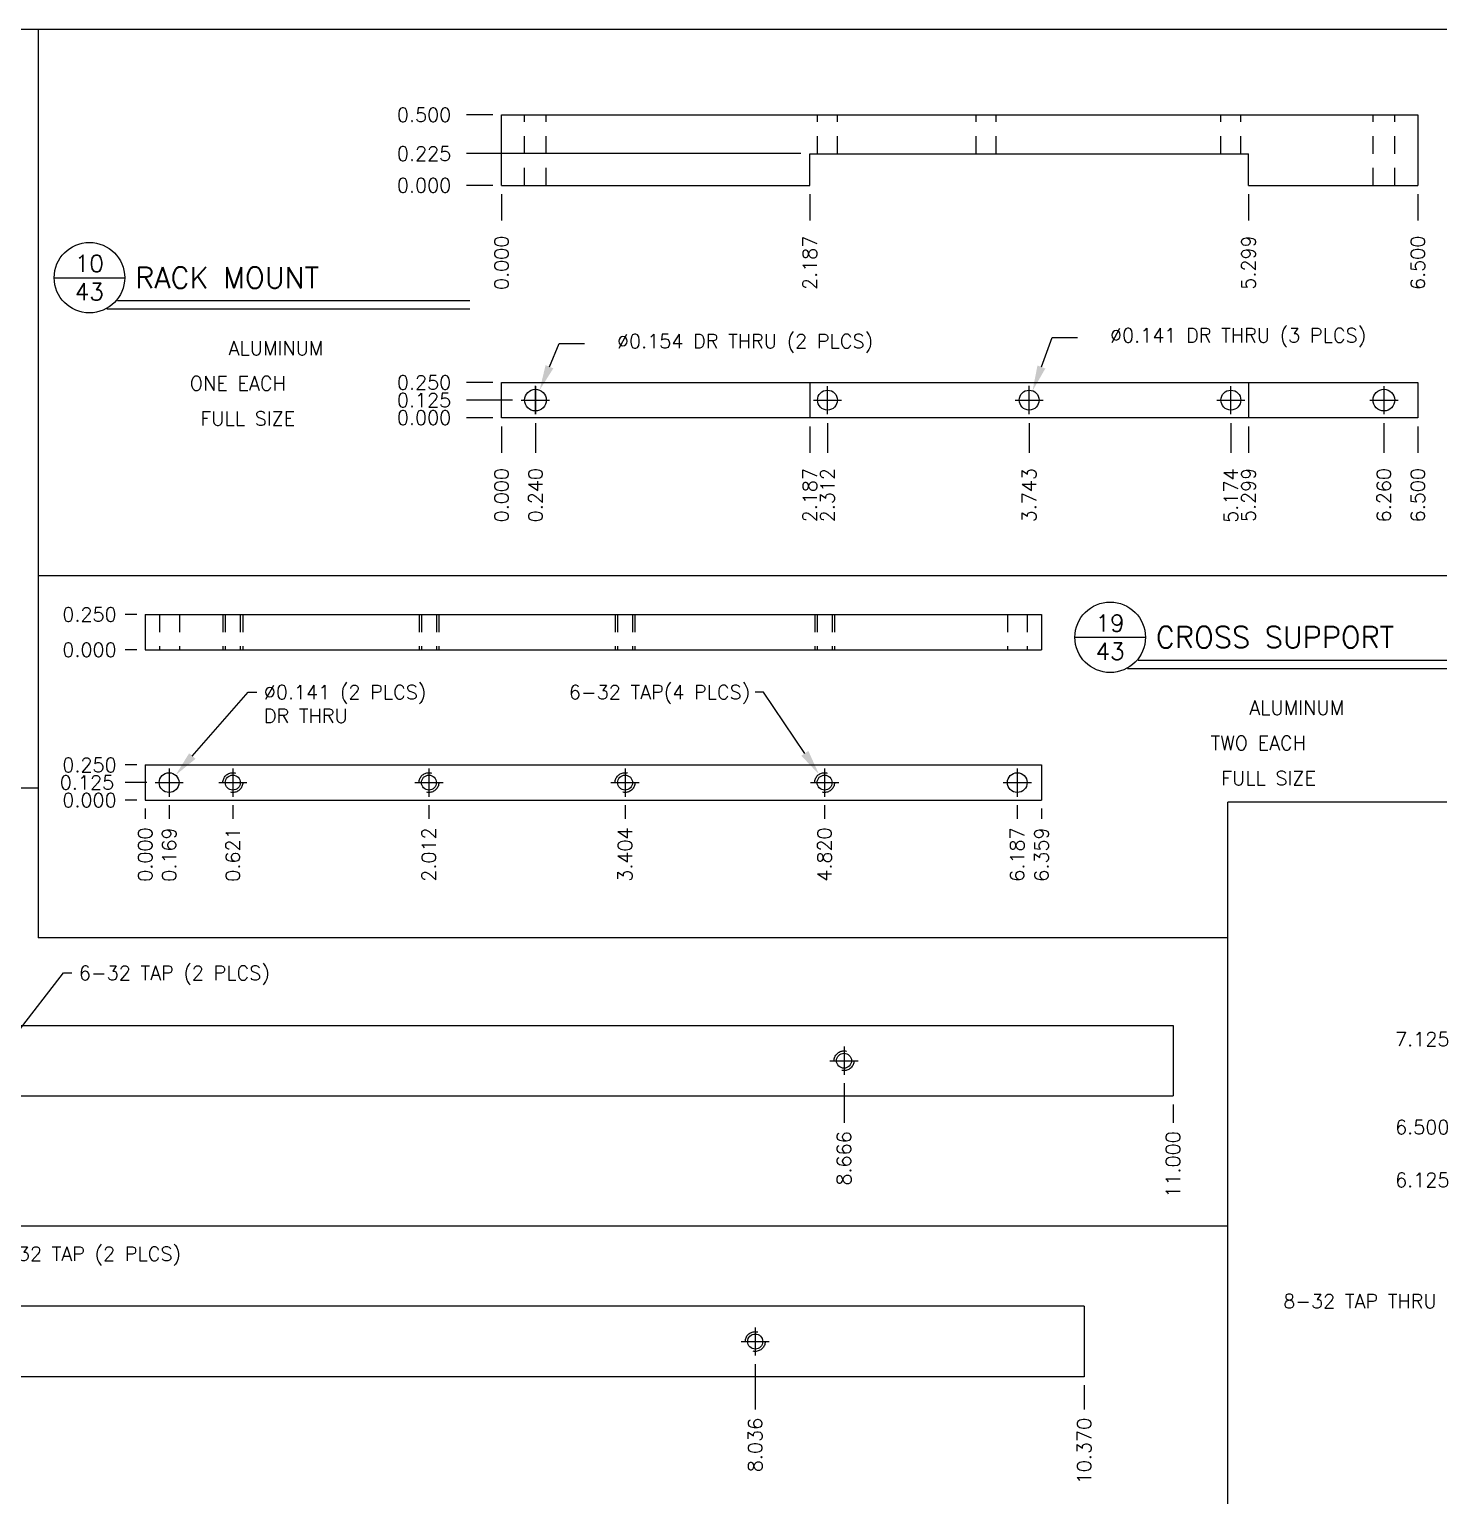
# Model space of a CAD drawing. Extents: x 0 to 33, y 0 to 21.2.
# Drawn here: x 8.62 to 18.62, y 10.59 to 21 of the extents above; entities that cross this region are included whole.
import ezdxf
from ezdxf.enums import TextEntityAlignment as Align

# ---------------------------------------------------------------- set-up
doc = ezdxf.new("R2010")
doc.units = 0
doc.header["$MEASUREMENT"] = 0
doc.linetypes.add('HIDDEN2', pattern=[0.1875, 0.125, -0.0625])
doc.layers.get('0').update_dxf_attribs({"linetype": 'CONTINUOUS'})
doc.layers.get('DEFPOINTS').update_dxf_attribs({"linetype": 'CONTINUOUS'})
for name, color, linetype in [('BORDER', 5, 'CONTINUOUS'), ('BRUSHSUPPORT', 3, 'CONTINUOUS'), ('DIM', 1, 'CONTINUOUS'), ('NFHIDDEN', 6, 'HIDDEN2'), ('OBJECT', 3, 'CONTINUOUS'), ('TEXT', 1, 'CONTINUOUS')]:
    doc.layers.add(name, color=color, linetype=linetype)
doc.styles.add('ROMANS', font='romans')
doc.styles.add('SIMPLEX', font='romans')
doc.dimstyles.new('STANDARD$3', dxfattribs={"dimtxt": 0.1, "dimasz": 0.18, "dimexe": 0.18, "dimexo": 0.063, "dimgap": 0.1, "dimtad": 0, "dimtih": 1, "dimtoh": 1, "dimdec": 3, "dimzin": 0, "dimdsep": 46, "dimtxsty": 'SIMPLEX', "dimcen": 0.1, "dimclrd": 1, "dimclre": 1, "dimclrt": 1, "dimadec": 0, "dimazin": 0, "dimtfac": 0.8, "dimtdec": 3, "dimtofl": 0, "dimtmove": 0, "dimatfit": 0, "dimfxl": 1, "dimtolj": 1, "dimtzin": 0, "dimarcsym": 0})
doc.dimstyles.new('STANDARD$6', dxfattribs={"dimtxt": 0.1, "dimasz": 0.18, "dimexe": 0.18, "dimexo": 0.063, "dimgap": 0.1, "dimtad": 0, "dimtih": 1, "dimtoh": 1, "dimdec": 3, "dimzin": 0, "dimdsep": 46, "dimtxsty": 'SIMPLEX', "dimcen": 0.1, "dimclrd": 1, "dimclre": 1, "dimclrt": 1, "dimadec": 0, "dimazin": 0, "dimtfac": 0.8, "dimtdec": 0, "dimtofl": 0, "dimtmove": 0, "dimatfit": 3, "dimfxl": 1, "dimtolj": 1, "dimtzin": 0, "dimarcsym": 0})

# ---------------------------------------------------------------- blocks, each defined once
blk = doc.blocks.new('*D21')
at = {"color": 1, "linetype": 'ByBlock', "transparency": 16777216}
blk.add_line((11.572, 32.394), (11.385, 32.394), dxfattribs=at)
at = {"layer": 'DEFPOINTS', "color": 0, "linetype": 'ByBlock', "transparency": 16777216}
for p in [(11.385, 32.394), (11.635, 32.394), (11.635, 32.394)]:
    blk.add_point(p, dxfattribs=at)
at = {"color": 1, "linetype": 'ByBlock', "transparency": 16777216, "insert": (11.085, 32.394), "char_height": 0.1, "attachment_point": 5, "style": 'SIMPLEX'}
blk.add_mtext('\\A1;0.000', dxfattribs=at)
blk = doc.blocks.new('*D22')
at = {"color": 1, "linetype": 'ByBlock', "transparency": 16777216}
blk.add_line((13.759, 32.619), (11.385, 32.619), dxfattribs=at)
at = {"layer": 'DEFPOINTS', "color": 0, "linetype": 'ByBlock', "transparency": 16777216}
for p in [(11.385, 32.619), (13.822, 32.619), (11.635, 32.394)]:
    blk.add_point(p, dxfattribs=at)
at = {"color": 1, "linetype": 'ByBlock', "transparency": 16777216, "insert": (11.085, 32.619), "char_height": 0.1, "attachment_point": 5, "style": 'SIMPLEX'}
blk.add_mtext('\\A1;0.225', dxfattribs=at)
blk = doc.blocks.new('*D23')
at = {"color": 1, "linetype": 'ByBlock', "transparency": 16777216}
blk.add_line((11.572, 32.894), (11.385, 32.894), dxfattribs=at)
at = {"layer": 'DEFPOINTS', "color": 0, "linetype": 'ByBlock', "transparency": 16777216}
for p in [(11.385, 32.894), (11.635, 32.894), (11.635, 32.394)]:
    blk.add_point(p, dxfattribs=at)
at = {"color": 1, "linetype": 'ByBlock', "transparency": 16777216, "insert": (11.085, 32.894), "char_height": 0.1, "attachment_point": 5, "style": 'SIMPLEX'}
blk.add_mtext('\\A1;0.500', dxfattribs=at)
blk = doc.blocks.new('*D24')
at = {"color": 1, "linetype": 'ByBlock', "transparency": 16777216}
blk.add_line((11.572, 30.745), (11.385, 30.745), dxfattribs=at)
at = {"layer": 'DEFPOINTS', "color": 0, "linetype": 'ByBlock', "transparency": 16777216}
for p in [(11.385, 30.745), (11.635, 30.745), (11.635, 30.745)]:
    blk.add_point(p, dxfattribs=at)
at = {"color": 1, "linetype": 'ByBlock', "transparency": 16777216, "insert": (11.085, 30.745), "char_height": 0.1, "attachment_point": 5, "style": 'SIMPLEX'}
blk.add_mtext('\\A1;0.000', dxfattribs=at)
blk = doc.blocks.new('*D25')
at = {"color": 1, "linetype": 'ByBlock', "transparency": 16777216}
blk.add_line((11.572, 30.995), (11.385, 30.995), dxfattribs=at)
at = {"layer": 'DEFPOINTS', "color": 0, "linetype": 'ByBlock', "transparency": 16777216}
for p in [(11.385, 30.995), (11.635, 30.995), (11.635, 30.745)]:
    blk.add_point(p, dxfattribs=at)
at = {"color": 1, "linetype": 'ByBlock', "transparency": 16777216, "insert": (11.085, 30.995), "char_height": 0.1, "attachment_point": 5, "style": 'SIMPLEX'}
blk.add_mtext('\\A1;0.250', dxfattribs=at)
blk = doc.blocks.new('*D56')
at = {"color": 1, "linetype": 'ByBlock', "transparency": 16777216}
blk.add_line((16.934, 32.331), (16.934, 32.144), dxfattribs=at)
at = {"layer": 'DEFPOINTS', "color": 0, "linetype": 'ByBlock', "transparency": 16777216}
for p in [(11.635, 32.394), (16.934, 32.394), (16.934, 32.144)]:
    blk.add_point(p, dxfattribs=at)
at = {"color": 1, "linetype": 'ByBlock', "transparency": 16777216, "insert": (16.934, 31.846), "char_height": 0.1, "attachment_point": 5, "rotation": 90, "style": 'SIMPLEX'}
blk.add_mtext('\\A1;5.299', dxfattribs=at)
blk = doc.blocks.new('*D57')
at = {"color": 1, "linetype": 'ByBlock', "transparency": 16777216}
blk.add_line((18.135, 32.331), (18.135, 32.144), dxfattribs=at)
at = {"layer": 'DEFPOINTS', "color": 0, "linetype": 'ByBlock', "transparency": 16777216}
for p in [(11.635, 32.394), (18.135, 32.394), (18.135, 32.144)]:
    blk.add_point(p, dxfattribs=at)
at = {"color": 1, "linetype": 'ByBlock', "transparency": 16777216, "insert": (18.135, 31.844), "char_height": 0.1, "attachment_point": 5, "rotation": 90, "style": 'SIMPLEX'}
blk.add_mtext('\\A1;6.500', dxfattribs=at)
blk = doc.blocks.new('*D58')
at = {"color": 1, "linetype": 'ByBlock', "transparency": 16777216}
blk.add_line((16.809, 30.707), (16.809, 30.495), dxfattribs=at)
at = {"layer": 'DEFPOINTS', "color": 0, "linetype": 'ByBlock', "transparency": 16777216}
for p in [(11.635, 30.745), (16.809, 30.77), (16.809, 30.495)]:
    blk.add_point(p, dxfattribs=at)
at = {"color": 1, "linetype": 'ByBlock', "transparency": 16777216, "insert": (16.809, 30.192), "char_height": 0.1, "attachment_point": 5, "rotation": 90, "style": 'SIMPLEX'}
blk.add_mtext('\\A1;5.174', dxfattribs=at)
blk = doc.blocks.new('*D59')
at = {"color": 1, "linetype": 'ByBlock', "transparency": 16777216}
blk.add_line((15.378, 30.707), (15.378, 30.495), dxfattribs=at)
at = {"layer": 'DEFPOINTS', "color": 0, "linetype": 'ByBlock', "transparency": 16777216}
for p in [(11.635, 30.745), (15.378, 30.77), (15.378, 30.495)]:
    blk.add_point(p, dxfattribs=at)
at = {"color": 1, "linetype": 'ByBlock', "transparency": 16777216, "insert": (15.378, 30.195), "char_height": 0.1, "attachment_point": 5, "rotation": 90, "style": 'SIMPLEX'}
blk.add_mtext('\\A1;3.743', dxfattribs=at)
blk = doc.blocks.new('*D60')
at = {"color": 1, "linetype": 'ByBlock', "transparency": 16777216}
blk.add_line((16.934, 30.682), (16.934, 30.495), dxfattribs=at)
at = {"layer": 'DEFPOINTS', "color": 0, "linetype": 'ByBlock', "transparency": 16777216}
for p in [(11.635, 30.745), (16.934, 30.745), (16.934, 30.495)]:
    blk.add_point(p, dxfattribs=at)
at = {"color": 1, "linetype": 'ByBlock', "transparency": 16777216, "insert": (16.934, 30.197), "char_height": 0.1, "attachment_point": 5, "rotation": 90, "style": 'SIMPLEX'}
blk.add_mtext('\\A1;5.299', dxfattribs=at)
blk = doc.blocks.new('*D61')
at = {"color": 1, "linetype": 'ByBlock', "transparency": 16777216}
blk.add_line((18.135, 30.682), (18.135, 30.495), dxfattribs=at)
at = {"layer": 'DEFPOINTS', "color": 0, "linetype": 'ByBlock', "transparency": 16777216}
for p in [(11.635, 30.745), (18.135, 30.745), (18.135, 30.495)]:
    blk.add_point(p, dxfattribs=at)
at = {"color": 1, "linetype": 'ByBlock', "transparency": 16777216, "insert": (18.135, 30.195), "char_height": 0.1, "attachment_point": 5, "rotation": 90, "style": 'SIMPLEX'}
blk.add_mtext('\\A1;6.500', dxfattribs=at)
blk = doc.blocks.new('*D62')
at = {"color": 1, "linetype": 'ByBlock', "transparency": 16777216}
blk.add_line((17.895, 30.707), (17.895, 30.495), dxfattribs=at)
at = {"layer": 'DEFPOINTS', "color": 0, "linetype": 'ByBlock', "transparency": 16777216}
for p in [(11.635, 30.745), (17.895, 30.77), (17.895, 30.495)]:
    blk.add_point(p, dxfattribs=at)
at = {"color": 1, "linetype": 'ByBlock', "transparency": 16777216, "insert": (17.895, 30.195), "char_height": 0.1, "attachment_point": 5, "rotation": 90, "style": 'SIMPLEX'}
blk.add_mtext('\\A1;6.260', dxfattribs=at)
blk = doc.blocks.new('*D63')
at = {"color": 1, "linetype": 'ByBlock', "transparency": 16777216}
for p, q in [((11.975, 31.107), (12.044, 31.271)), ((12.044, 31.271), (12.224, 31.271)), ((11.875, 30.77), (11.875, 30.97)), ((11.775, 30.87), (11.975, 30.87))]:
    blk.add_line(p, q, dxfattribs=at)
blk.add_solid([(11.947, 31.118), (12.002, 31.095), (11.905, 30.941)], dxfattribs=at)
at = {"layer": 'DEFPOINTS', "color": 0, "linetype": 'ByBlock', "transparency": 16777216}
for p in [(11.905, 30.941), (11.845, 30.799)]:
    blk.add_point(p, dxfattribs=at)
at = {"color": 1, "linetype": 'ByBlock', "transparency": 16777216, "insert": (13.362, 31.271), "char_height": 0.1, "attachment_point": 5, "style": 'SIMPLEX'}
blk.add_mtext('\\A1;{∅0.154 DR THRU (2 PLCS)}', dxfattribs=at)
blk = doc.blocks.new('*D64')
at = {"color": 1, "linetype": 'ByBlock', "transparency": 16777216}
blk.add_line((13.822, 32.331), (13.822, 32.144), dxfattribs=at)
at = {"layer": 'DEFPOINTS', "color": 0, "linetype": 'ByBlock', "transparency": 16777216}
for p in [(11.635, 32.394), (13.822, 32.394), (13.822, 32.144)]:
    blk.add_point(p, dxfattribs=at)
at = {"color": 1, "linetype": 'ByBlock', "transparency": 16777216, "insert": (13.822, 31.844), "char_height": 0.1, "attachment_point": 5, "rotation": 90, "style": 'SIMPLEX'}
blk.add_mtext('\\A1;2.187', dxfattribs=at)
blk = doc.blocks.new('*D65')
at = {"color": 1, "linetype": 'ByBlock', "transparency": 16777216}
blk.add_line((13.947, 30.707), (13.947, 30.495), dxfattribs=at)
at = {"layer": 'DEFPOINTS', "color": 0, "linetype": 'ByBlock', "transparency": 16777216}
for p in [(11.635, 30.745), (13.947, 30.77), (13.947, 30.495)]:
    blk.add_point(p, dxfattribs=at)
at = {"color": 1, "linetype": 'ByBlock', "transparency": 16777216, "insert": (13.947, 30.195), "char_height": 0.1, "attachment_point": 5, "rotation": 90, "style": 'SIMPLEX'}
blk.add_mtext('\\A1;2.312', dxfattribs=at)
blk = doc.blocks.new('*D66')
at = {"color": 1, "linetype": 'ByBlock', "transparency": 16777216}
blk.add_line((13.822, 30.682), (13.822, 30.495), dxfattribs=at)
at = {"layer": 'DEFPOINTS', "color": 0, "linetype": 'ByBlock', "transparency": 16777216}
for p in [(11.635, 30.745), (13.822, 30.745), (13.822, 30.495)]:
    blk.add_point(p, dxfattribs=at)
at = {"color": 1, "linetype": 'ByBlock', "transparency": 16777216, "insert": (13.822, 30.195), "char_height": 0.1, "attachment_point": 5, "rotation": 90, "style": 'SIMPLEX'}
blk.add_mtext('\\A1;2.187', dxfattribs=at)
blk = doc.blocks.new('*D67')
at = {"color": 1, "linetype": 'ByBlock', "transparency": 16777216}
blk.add_line((11.635, 32.331), (11.635, 32.144), dxfattribs=at)
at = {"layer": 'DEFPOINTS', "color": 0, "linetype": 'ByBlock', "transparency": 16777216}
for p in [(11.635, 32.394), (11.635, 32.394), (11.635, 32.144)]:
    blk.add_point(p, dxfattribs=at)
at = {"color": 1, "linetype": 'ByBlock', "transparency": 16777216, "insert": (11.635, 31.844), "char_height": 0.1, "attachment_point": 5, "rotation": 90, "style": 'SIMPLEX'}
blk.add_mtext('\\A1;0.000', dxfattribs=at)
blk = doc.blocks.new('*D68')
at = {"color": 1, "linetype": 'ByBlock', "transparency": 16777216}
blk.add_line((11.635, 30.682), (11.635, 30.495), dxfattribs=at)
at = {"layer": 'DEFPOINTS', "color": 0, "linetype": 'ByBlock', "transparency": 16777216}
for p in [(11.635, 30.745), (11.635, 30.745), (11.635, 30.495)]:
    blk.add_point(p, dxfattribs=at)
at = {"color": 1, "linetype": 'ByBlock', "transparency": 16777216, "insert": (11.635, 30.195), "char_height": 0.1, "attachment_point": 5, "rotation": 90, "style": 'SIMPLEX'}
blk.add_mtext('\\A1;0.000', dxfattribs=at)
blk = doc.blocks.new('*D69')
at = {"color": 1, "linetype": 'ByBlock', "transparency": 16777216}
blk.add_line((11.875, 30.707), (11.875, 30.495), dxfattribs=at)
at = {"layer": 'DEFPOINTS', "color": 0, "linetype": 'ByBlock', "transparency": 16777216}
for p in [(11.635, 30.745), (11.875, 30.77), (11.875, 30.495)]:
    blk.add_point(p, dxfattribs=at)
at = {"color": 1, "linetype": 'ByBlock', "transparency": 16777216, "insert": (11.875, 30.195), "char_height": 0.1, "attachment_point": 5, "rotation": 90, "style": 'SIMPLEX'}
blk.add_mtext('\\A1;0.240', dxfattribs=at)
blk = doc.blocks.new('*D70')
at = {"color": 1, "linetype": 'ByBlock', "transparency": 16777216}
blk.add_line((11.712, 30.87), (11.385, 30.87), dxfattribs=at)
at = {"layer": 'DEFPOINTS', "color": 0, "linetype": 'ByBlock', "transparency": 16777216}
for p in [(11.385, 30.87), (11.775, 30.87), (11.635, 30.745)]:
    blk.add_point(p, dxfattribs=at)
at = {"color": 1, "linetype": 'ByBlock', "transparency": 16777216, "insert": (11.085, 30.87), "char_height": 0.1, "attachment_point": 5, "style": 'SIMPLEX'}
blk.add_mtext('\\A1;0.125', dxfattribs=at)
blk = doc.blocks.new('*D71')
at = {"color": 1, "linetype": 'ByBlock', "transparency": 16777216}
for p, q in [((15.465, 31.105), (15.542, 31.313)), ((15.542, 31.313), (15.722, 31.313)), ((15.378, 30.77), (15.378, 30.97)), ((15.278, 30.87), (15.478, 30.87))]:
    blk.add_line(p, q, dxfattribs=at)
blk.add_solid([(15.437, 31.115), (15.493, 31.094), (15.402, 30.936)], dxfattribs=at)
at = {"layer": 'DEFPOINTS', "color": 0, "linetype": 'ByBlock', "transparency": 16777216}
for p in [(15.402, 30.936), (15.354, 30.804)]:
    blk.add_point(p, dxfattribs=at)
at = {"color": 1, "linetype": 'ByBlock', "transparency": 16777216, "insert": (16.86, 31.313), "char_height": 0.1, "attachment_point": 5, "style": 'SIMPLEX'}
blk.add_mtext('\\A1;{∅0.141 DR THRU (3 PLCS)}', dxfattribs=at)
blk = doc.blocks.new('*D75')
at = {"color": 1, "linetype": 'ByBlock', "transparency": 16777216}
for p, q in [((42.975, 26.215), (42.795, 26.215)), ((43.372, 26.011), (42.975, 26.215)), ((43.593, 25.798), (43.593, 25.998)), ((43.493, 25.898), (43.693, 25.898))]:
    blk.add_line(p, q, dxfattribs=at)
blk.add_solid([(43.386, 26.038), (43.358, 25.984), (43.532, 25.929)], dxfattribs=at)
at = {"layer": 'DEFPOINTS', "color": 0, "linetype": 'ByBlock', "transparency": 16777216}
for p in [(43.532, 25.929), (43.653, 25.867)]:
    blk.add_point(p, dxfattribs=at)
at = {"color": 1, "linetype": 'ByBlock', "transparency": 16777216, "insert": (42.114, 26.288), "char_height": 0.1, "attachment_point": 5, "style": 'SIMPLEX'}
blk.add_mtext('\\A1;{\\Fsimplex;8-32 TAP THRU}', dxfattribs=at)
blk = doc.blocks.new('*D99')
at = {"color": 1, "linetype": 'ByBlock', "transparency": 16777216}
blk.add_line((43.155, 27.148), (42.856, 27.148), dxfattribs=at)
at = {"layer": 'DEFPOINTS', "color": 0, "linetype": 'ByBlock', "transparency": 16777216}
for p in [(42.856, 27.148), (43.218, 27.148), (43.218, 21.023)]:
    blk.add_point(p, dxfattribs=at)
at = {"color": 1, "linetype": 'ByBlock', "transparency": 16777216, "insert": (42.556, 27.148), "char_height": 0.1, "attachment_point": 5, "style": 'SIMPLEX'}
blk.add_mtext('\\A1;6.125', dxfattribs=at)
blk = doc.blocks.new('*D100')
at = {"color": 1, "linetype": 'ByBlock', "transparency": 16777216}
blk.add_line((43.555, 27.523), (42.856, 27.523), dxfattribs=at)
at = {"layer": 'DEFPOINTS', "color": 0, "linetype": 'ByBlock', "transparency": 16777216}
for p in [(42.856, 27.523), (43.618, 27.523), (43.218, 21.023)]:
    blk.add_point(p, dxfattribs=at)
at = {"color": 1, "linetype": 'ByBlock', "transparency": 16777216, "insert": (42.556, 27.523), "char_height": 0.1, "attachment_point": 5, "style": 'SIMPLEX'}
blk.add_mtext('\\A1;6.500', dxfattribs=at)
blk = doc.blocks.new('*D101')
at = {"color": 1, "linetype": 'ByBlock', "transparency": 16777216}
blk.add_line((43.655, 28.148), (42.856, 28.148), dxfattribs=at)
at = {"layer": 'DEFPOINTS', "color": 0, "linetype": 'ByBlock', "transparency": 16777216}
for p in [(42.856, 28.148), (43.718, 28.148), (43.218, 21.023)]:
    blk.add_point(p, dxfattribs=at)
at = {"color": 1, "linetype": 'ByBlock', "transparency": 16777216, "insert": (42.556, 28.148), "char_height": 0.1, "attachment_point": 5, "style": 'SIMPLEX'}
blk.add_mtext('\\A1;7.125', dxfattribs=at)
blk = doc.blocks.new('P-TITLE')
at = {"layer": 'OBJECT'}
for p, q in [((-1.562, -0.638), (-1.062, -0.638)), ((-1.113, -0.8), (1.387, -0.8)), ((1.387, -0.862), (-1.188, -0.862))]:
    blk.add_line(p, q, dxfattribs=at)
blk.add_circle((-1.312, -0.638), 0.25, dxfattribs=at)
at = {"layer": 'OBJECT', "style": 'ROMANS'}
for tag, p in [('NO.', (-1.312, -0.538)), ('PAGE', (-1.312, -0.738))]:
    blk.add_attdef(tag, text='', height=0.12, dxfattribs=at).set_placement(p, align=Align.MIDDLE)
for tag, p, height in [('DESCRIPTION', (-0.988, -0.712), 0.15), ('MATERIAL', (-0.325, -1.188), 0.1), ('#_REQUIRED', (-0.6, -1.438), 0.1), ('SCALE', (-0.525, -1.688), 0.1)]:
    blk.add_attdef(tag, p, '', height=height, dxfattribs=at)
at = {"layer": 'OBJECT', "style": 'ROMANS', "flags": 2}
for tag, p in [('MATERIAL:', (-1.163, -1.188)), ('REQD:', (-1.163, -1.438)), ('SCALE:', (-1.163, -1.688))]:
    blk.add_attdef(tag, p, '', height=0.1, dxfattribs=at)

msp = doc.modelspace()

# ---------------------------------------------------------------- linework, layer by layer
at = {"layer": 'BORDER'}
for p, q in [((8.685, 21), (8.685, 14.5511)), ((8.685, 17.1237), (19.0951, 17.1237)), ((8.685, 15.6133), (0, 15.6133)), ((33, 15.516), (17.125, 15.516)), ((17.125, 5.4354), (17.125, 15.516)), ((17.125, 14.5511), (8.685, 14.5511)), ((0, 12.5089), (17.125, 12.5089))]:
    msp.add_line(p, q, dxfattribs=at)
msp.add_lwpolyline([(0, 0), (0, 21), (33, 21), (33, 0)], close=True, dxfattribs=at)
at = {"layer": 'BRUSHSUPPORT'}
for p, q in [((9.4441, 16.8461), (15.8031, 16.8461)), ((9.4441, 16.8461), (9.4441, 16.5961)), ((15.8031, 16.8461), (15.8031, 16.5961)), ((9.4441, 16.5961), (15.8031, 16.5961)), ((9.4441, 15.7788), (15.8031, 15.7788)), ((9.4441, 15.7788), (9.4441, 15.5288)), ((15.8031, 15.7788), (15.8031, 15.5288)), ((9.4441, 15.5288), (15.8031, 15.5288))]:
    msp.add_line(p, q, dxfattribs=at)
for centre, radius in [((9.6131, 15.6538), 0.0703), ((15.6307, 15.6538), 0.0703), ((10.0651, 15.6538), 0.0532), ((11.4565, 15.6538), 0.0532), ((12.8479, 15.6538), 0.0532), ((14.2638, 15.6538), 0.0532), ((14.4015, 13.6798), 0.0532), ((13.7715, 11.6869), 0.0532)]:
    msp.add_circle(centre, radius, dxfattribs=at)
at = {"layer": 'DIM'}
for p, q in [((12.2122, 18.4685), (12.2122, 18.2685)), ((12.2122, 18.4685), (12.2122, 18.2685)), ((18.2322, 18.4685), (18.2322, 18.2685)), ((12.1122, 18.3685), (12.3122, 18.3685)), ((12.1122, 18.3685), (12.3122, 18.3685)), ((18.1322, 18.3685), (18.3322, 18.3685)), ((9.3841, 16.8461), (9.301, 16.8461)), ((9.3841, 16.5961), (9.301, 16.5961)), ((9.7778, 15.8422), (10.175, 16.2964)), ((10.175, 16.2964), (10.235, 16.2964)), ((13.83, 16.2964), (13.77, 16.2964)), ((14.1237, 15.8612), (13.83, 16.2964)), ((9.3841, 15.7788), (9.301, 15.7788)), ((9.6131, 15.7538), (9.6131, 15.5538)), ((10.0651, 15.7538), (10.0651, 15.5538)), ((11.4565, 15.7538), (11.4565, 15.5538)), ((12.8479, 15.7538), (12.8479, 15.5538)), ((14.2638, 15.7538), (14.2638, 15.5538)), ((15.6307, 15.7538), (15.6307, 15.5538)), ((9.4561, 15.6538), (9.301, 15.6538)), ((9.5131, 15.6538), (9.7131, 15.6538)), ((9.9651, 15.6538), (10.1651, 15.6538)), ((11.3565, 15.6538), (11.5565, 15.6538)), ((12.7479, 15.6538), (12.9479, 15.6538)), ((14.1638, 15.6538), (14.3638, 15.6538)), ((15.5307, 15.6538), (15.7307, 15.6538)), ((9.3841, 15.5288), (9.301, 15.5288)), ((9.4441, 15.4688), (9.4441, 15.3958)), ((9.6131, 15.4938), (9.6131, 15.3958)), ((10.0651, 15.4938), (10.0651, 15.3958)), ((11.4565, 15.4938), (11.4565, 15.3958)), ((12.8479, 15.4938), (12.8479, 15.3958)), ((14.2638, 15.4938), (14.2638, 15.3958)), ((15.6307, 15.4938), (15.6307, 15.3958)), ((15.8031, 15.4688), (15.8031, 15.3958)), ((8.5341, 13.8777), (8.8629, 14.3026)), ((8.8629, 14.3026), (8.9229, 14.3026)), ((14.4015, 13.7798), (14.4015, 13.5798)), ((14.3015, 13.6798), (14.5015, 13.6798)), ((14.4015, 13.5198), (14.4015, 13.2394)), ((16.7359, 13.3698), (16.7359, 13.2394)), ((13.7715, 11.7869), (13.7715, 11.5869)), ((13.6715, 11.6869), (13.8715, 11.6869)), ((13.7715, 11.5269), (13.7715, 11.2054)), ((16.1059, 11.3769), (16.1059, 11.2054))]:
    msp.add_line(p, q, dxfattribs=at)
at = {"layer": 'DIM', "color": 1, "linetype": 'Continuous'}
for p, q in [((14.2842, 18.2685), (14.2842, 18.4685)), ((15.7152, 18.2685), (15.7152, 18.4685)), ((17.1462, 18.2685), (17.1462, 18.4685)), ((14.1842, 18.3685), (14.3842, 18.3685)), ((15.6152, 18.3685), (15.8152, 18.3685)), ((17.0462, 18.3685), (17.2462, 18.3685))]:
    msp.add_line(p, q, dxfattribs=at)
at = {"layer": 'DIM'}
for points in [[(9.8004, 15.8225), (9.7552, 15.862), (9.6593, 15.7067)], [(14.1486, 15.878), (14.0989, 15.8444), (14.2245, 15.712)]]:
    msp.add_solid(points, dxfattribs=at)
at = {"layer": 'NFHIDDEN'}
for p, q in [((12.1352, 19.8925), (12.1352, 20.3925)), ((12.2892, 19.8925), (12.2892, 20.3925)), ((14.2137, 20.1175), (14.2137, 20.3925)), ((14.3547, 20.1175), (14.3547, 20.3925)), ((15.3397, 20.1175), (15.3397, 20.3925)), ((15.4807, 20.1175), (15.4807, 20.3925)), ((17.0757, 20.1175), (17.0757, 20.3925)), ((17.2167, 20.1175), (17.2167, 20.3925)), ((18.1552, 19.8925), (18.1552, 20.3925)), ((18.3092, 19.8925), (18.3092, 20.3925)), ((9.5458, 16.8461), (9.5458, 16.5961)), ((9.6863, 16.8461), (9.6863, 16.5961)), ((9.9949, 16.8461), (9.9949, 16.5961)), ((10.0119, 16.8461), (10.0119, 16.5961)), ((10.1184, 16.8461), (10.1184, 16.5961)), ((10.1354, 16.8461), (10.1354, 16.5961)), ((11.3863, 16.8461), (11.3863, 16.5961)), ((11.4033, 16.8461), (11.4033, 16.5961)), ((11.5098, 16.8461), (11.5098, 16.5961)), ((11.5268, 16.8461), (11.5268, 16.5961)), ((12.7777, 16.8461), (12.7777, 16.5961)), ((12.7947, 16.8461), (12.7947, 16.5961)), ((12.9012, 16.8461), (12.9012, 16.5961)), ((12.9182, 16.8461), (12.9182, 16.5961)), ((14.1935, 16.8461), (14.1935, 16.5961)), ((14.2105, 16.8461), (14.2105, 16.5961)), ((14.317, 16.8461), (14.317, 16.5961)), ((14.334, 16.8461), (14.334, 16.5961)), ((15.5605, 16.8462), (15.5605, 16.5961)), ((15.701, 16.8462), (15.701, 16.5961))]:
    msp.add_line(p, q, dxfattribs=at)
for centre in [(10.0651, 15.6538), (11.4565, 15.6538), (12.8479, 15.6538), (14.2638, 15.6538), (14.4015, 13.6798), (13.7715, 11.6869)]:
    msp.add_circle(centre, 0.0703, dxfattribs=at)
at = {"layer": 'OBJECT'}
for p, q in [((11.9722, 19.8925), (11.9722, 20.3925)), ((18.4722, 20.3925), (18.4722, 19.8925)), ((14.1592, 20.1175), (17.2712, 20.1175)), ((14.1592, 19.8925), (14.1592, 20.1175)), ((17.2712, 19.8925), (17.2712, 20.1175)), ((14.1592, 18.4935), (14.1592, 18.2435)), ((17.2712, 18.4935), (17.2712, 18.2435)), ((5.7359, 13.9298), (16.7359, 13.9298)), ((16.7359, 13.9298), (16.7359, 13.4298)), ((5.7359, 13.4298), (16.7359, 13.4298)), ((16.1059, 11.9369), (5.7359, 11.9369)), ((16.1059, 11.9369), (16.1059, 11.4369)), ((16.1059, 11.4369), (5.7359, 11.4369))]:
    msp.add_line(p, q, dxfattribs=at)
for points in [[(11.9722, 20.3925), (18.4722, 20.3925)], [(14.1602, 20.1175), (14.1592, 20.1175)], [(11.9722, 19.8925), (14.1592, 19.8925)], [(17.2712, 19.8925), (18.4722, 19.8925)]]:
    msp.add_lwpolyline(points, dxfattribs=at)
msp.add_lwpolyline([(11.9722, 18.2435), (11.9722, 18.4935), (18.4722, 18.4935), (18.4722, 18.2435)], close=True, dxfattribs=at)
for centre, radius in [((12.2122, 18.3685), 0.077), ((14.2842, 18.3685), 0.0705), ((15.7152, 18.3685), 0.0705), ((17.1462, 18.3685), 0.0705), ((18.2322, 18.3685), 0.077)]:
    msp.add_circle(centre, radius, dxfattribs=at)

# ---------------------------------------------------------------- block references
at = {"layer": 'BORDER'}
ref = msp.add_blockref('P-TITLE', (10.3598, 19.8753), dxfattribs=at)
ref.add_attrib('SCALE', 'FULL SIZE', (9.8348, 18.1878), dxfattribs={"layer": 'TEXT', "height": 0.1, "style": 'ROMANS'})
ref.add_attrib('#_REQUIRED', 'ONE EACH', (9.7598, 18.4373), dxfattribs={"layer": 'TEXT', "height": 0.1, "style": 'ROMANS'})
ref.add_attrib('MATERIAL', 'ALUMINUM', (10.0348, 18.6878), dxfattribs={"layer": 'TEXT', "height": 0.1, "style": 'ROMANS'})
ref.add_attrib('NO.', '10', dxfattribs={"layer": 'TEXT', "height": 0.12, "style": 'ROMANS'}).set_placement((9.0473, 19.3378), align=Align.MIDDLE)
ref.add_attrib('DESCRIPTION', 'RACK MOUNT', (9.3723, 19.1628), dxfattribs={"layer": 'OBJECT', "height": 0.15, "style": 'ROMANS'})
ref.add_attrib('PAGE', '43', dxfattribs={"layer": 'TEXT', "height": 0.12, "style": 'ROMANS'}).set_placement((9.0473, 19.1378), align=Align.MIDDLE)
ref = msp.add_blockref('P-TITLE', (17.6019, 17.3231), dxfattribs=at)
ref.add_attrib('SCALE', 'FULL SIZE', (17.0769, 15.6356), dxfattribs={"layer": 'TEXT', "height": 0.1, "style": 'ROMANS'})
ref.add_attrib('#_REQUIRED', 'TWO EACH', (17.0019, 15.8851), dxfattribs={"layer": 'TEXT', "height": 0.1, "style": 'ROMANS'})
ref.add_attrib('MATERIAL', 'ALUMINUM', (17.2769, 16.1356), dxfattribs={"layer": 'TEXT', "height": 0.1, "style": 'ROMANS'})
ref.add_attrib('NO.', '19', dxfattribs={"layer": 'TEXT', "height": 0.12, "style": 'ROMANS'}).set_placement((16.2894, 16.7856), align=Align.MIDDLE)
ref.add_attrib('DESCRIPTION', 'CROSS SUPPORT', (16.6144, 16.6106), dxfattribs={"layer": 'OBJECT', "height": 0.15, "style": 'ROMANS'})
ref.add_attrib('PAGE', '43', dxfattribs={"layer": 'TEXT', "height": 0.12, "style": 'ROMANS'}).set_placement((16.2894, 16.5856), align=Align.MIDDLE)

# ---------------------------------------------------------------- texts
at = {"layer": 'DIM', "style": 'SIMPLEX'}
for s, p in [('0.250', (9.241, 16.7961)), ('0.000', (9.241, 16.5461)), ('6-32 TAP(4 PLCS) ', (13.804, 16.2464)), ('0.250', (9.241, 15.7288)), ('0.125', (9.2235, 15.6038)), ('0.000', (9.241, 15.4788))]:
    msp.add_text(s, height=0.1, dxfattribs=at).set_placement(p, align=Align.RIGHT)
for s, p in [('%%C0.141 (2 PLCS)', (10.285, 16.2464)), ('DR THRU', (10.285, 16.0783)), ('6-32 TAP (2 PLCS)', (8.9729, 14.2526)), ('6-32 TAP (2 PLCS)', (8.3429, 12.2597))]:
    msp.add_text(s, height=0.1, dxfattribs=at).set_placement(p)
for s, p in [('0.000', (9.4941, 15.3358)), ('0.169', (9.6631, 15.3358)), ('2.012', (11.5065, 15.3358)), ('3.404', (12.8979, 15.3358)), ('4.820', (14.3138, 15.3358)), ('6.187', (15.6807, 15.3358)), ('6.359', (15.8531, 15.3358)), ('0.621', (10.1151, 15.3358)), ('8.666', (14.4515, 13.1794)), ('11.000', (16.7859, 13.1794)), ('8.036', (13.8215, 11.1454)), ('10.370', (16.1559, 11.1454))]:
    msp.add_text(s, height=0.1, rotation=90, dxfattribs=at).set_placement(p, align=Align.RIGHT)

# ---------------------------------------------------------------- dimensions: what is measured, and where the dimension line sits
at = {"layer": 'DIM'}
for feature_location, offset, dtype, origin, picture, middle, set_off in [((11.9722, 20.3925), (-0.25, 0), 0, (11.9722, 19.8925), '*D23', (11.4222, 20.3925), (0.3371, -12.5013)), ((14.1592, 20.1175), (-2.437, 0), 0, (11.9722, 19.8925), '*D22', (11.4222, 20.1175), (0.3371, -12.5013)), ((11.9721740557, 19.8925283011), (-0.25, 0), 0, (11.9721740557, 19.8925283011), '*D21', (11.4221740557, 19.8925283011), (0.3371207252, -12.5012953275)), ((11.9721740557, 19.8925283011), (0, -0.25), 1, (11.9721740557, 19.8925283011), '*D67', (11.9721740557, 19.3425283011), (0.3371207252, -12.5012953275)), ((17.2712, 19.8925), (0, -0.25), 1, (11.9722, 19.8925), '*D56', (17.2712, 19.3449), (0.3371, -12.5013)), ((18.4722, 19.8925), (0, -0.25), 1, (11.9722, 19.8925), '*D57', (18.4722, 19.3425), (0.3371, -12.5013)), ((14.1592, 19.8925), (0, -0.25), 1, (11.9722, 19.8925), '*D64', (14.1592, 19.3425), (0.3371, -12.5013)), ((11.9722, 18.4935), (-0.25, 0), 0, (11.9722, 18.2435), '*D25', (11.4222, 18.4935), (0.3371, -12.5013)), ((12.1122, 18.3685), (-0.39, 0), 0, (11.9722, 18.2435), '*D70', (11.4222, 18.3685), (0.3371, -12.5013)), ((11.9721740557, 18.2434868081), (-0.25, 0), 0, (11.9721740557, 18.2434868081), '*D24', (11.4221740557, 18.2434868081), (0.3371207252, -12.5012953275)), ((11.9721740557, 18.2434868081), (0, -0.25), 1, (11.9721740557, 18.2434868081), '*D68', (11.9721740557, 17.6934868081), (0.3371207252, -12.5012953275)), ((17.1462, 18.2685), (0, -0.275), 1, (11.9722, 18.2435), '*D58', (17.1462, 17.6911), (0.3371, -12.5013)), ((15.7152, 18.2685), (0, -0.275), 1, (11.9722, 18.2435), '*D59', (15.7152, 17.6935), (0.3371, -12.5013)), ((18.2322, 18.2685), (0, -0.275), 1, (11.9722, 18.2435), '*D62', (18.2322, 17.6935), (0.3371, -12.5013)), ((14.2842, 18.2685), (0, -0.275), 1, (11.9722, 18.2435), '*D65', (14.2842, 17.6935), (0.3371, -12.5013)), ((12.2122, 18.2685), (0, -0.275), 1, (11.9722, 18.2435), '*D69', (12.2122, 17.6935), (0.3371, -12.5013)), ((17.2712, 18.2435), (0, -0.25), 1, (11.9722, 18.2435), '*D60', (17.2712, 17.6959), (0.3371, -12.5013)), ((18.4722, 18.2435), (0, -0.25), 1, (11.9722, 18.2435), '*D61', (18.4722, 17.6935), (0.3371, -12.5013)), ((14.1592, 18.2435), (0, -0.25), 1, (11.9722, 18.2435), '*D66', (14.1592, 17.6935), (0.3371, -12.5013)), ((19.6659, 13.833), (-0.8613, 0), 0, (19.1659, 6.708), '*D101', (18.5046, 13.833), (-24.0517, -14.3146)), ((19.5659, 13.208), (-0.7613, 0), 0, (19.1659, 6.708), '*D100', (18.5046, 13.208), (-24.0517, -14.3146)), ((19.1659, 12.833), (-0.3613, 0), 0, (19.1659, 6.708), '*D99', (18.5046, 12.833), (-24.0517, -14.3146))]:
    dim = msp.add_ordinate_dim(feature_location=feature_location, offset=offset, dtype=dtype, origin=origin, dimstyle='STANDARD$6', dxfattribs=at)
    dim.commit()
    dim.dimension.update_dxf_attribs({"geometry": picture, "text_midpoint": middle, "insert": set_off})
for p1, p2, text, picture, middle, set_off in [((12.1823, 18.2975), (12.2421, 18.4394), '{<> DR THRU (2 PLCS)}', '*D63', (13.6994, 18.77), (0.3371, -12.5013)), ((15.6908, 18.3024), (15.7396, 18.4346), '{<> DR THRU (3 PLCS)}', '*D71', (17.1969, 18.8117), (0.3371, -12.5013)), ((19.6014, 11.5519), (19.4804, 11.6141), '{\\Fsimplex;8-32 TAP THRU}', '*D75', (18.0621, 11.9736), (-24.0517, -14.3146))]:
    dim = msp.add_diameter_dim_2p(p1=p1, p2=p2, text=text, dimstyle='STANDARD$3', dxfattribs=at)
    dim.commit()
    dim.dimension.update_dxf_attribs({"geometry": picture, "text_midpoint": middle, "dimtype": 163, "insert": set_off})

doc.saveas('drawing.dxf')
